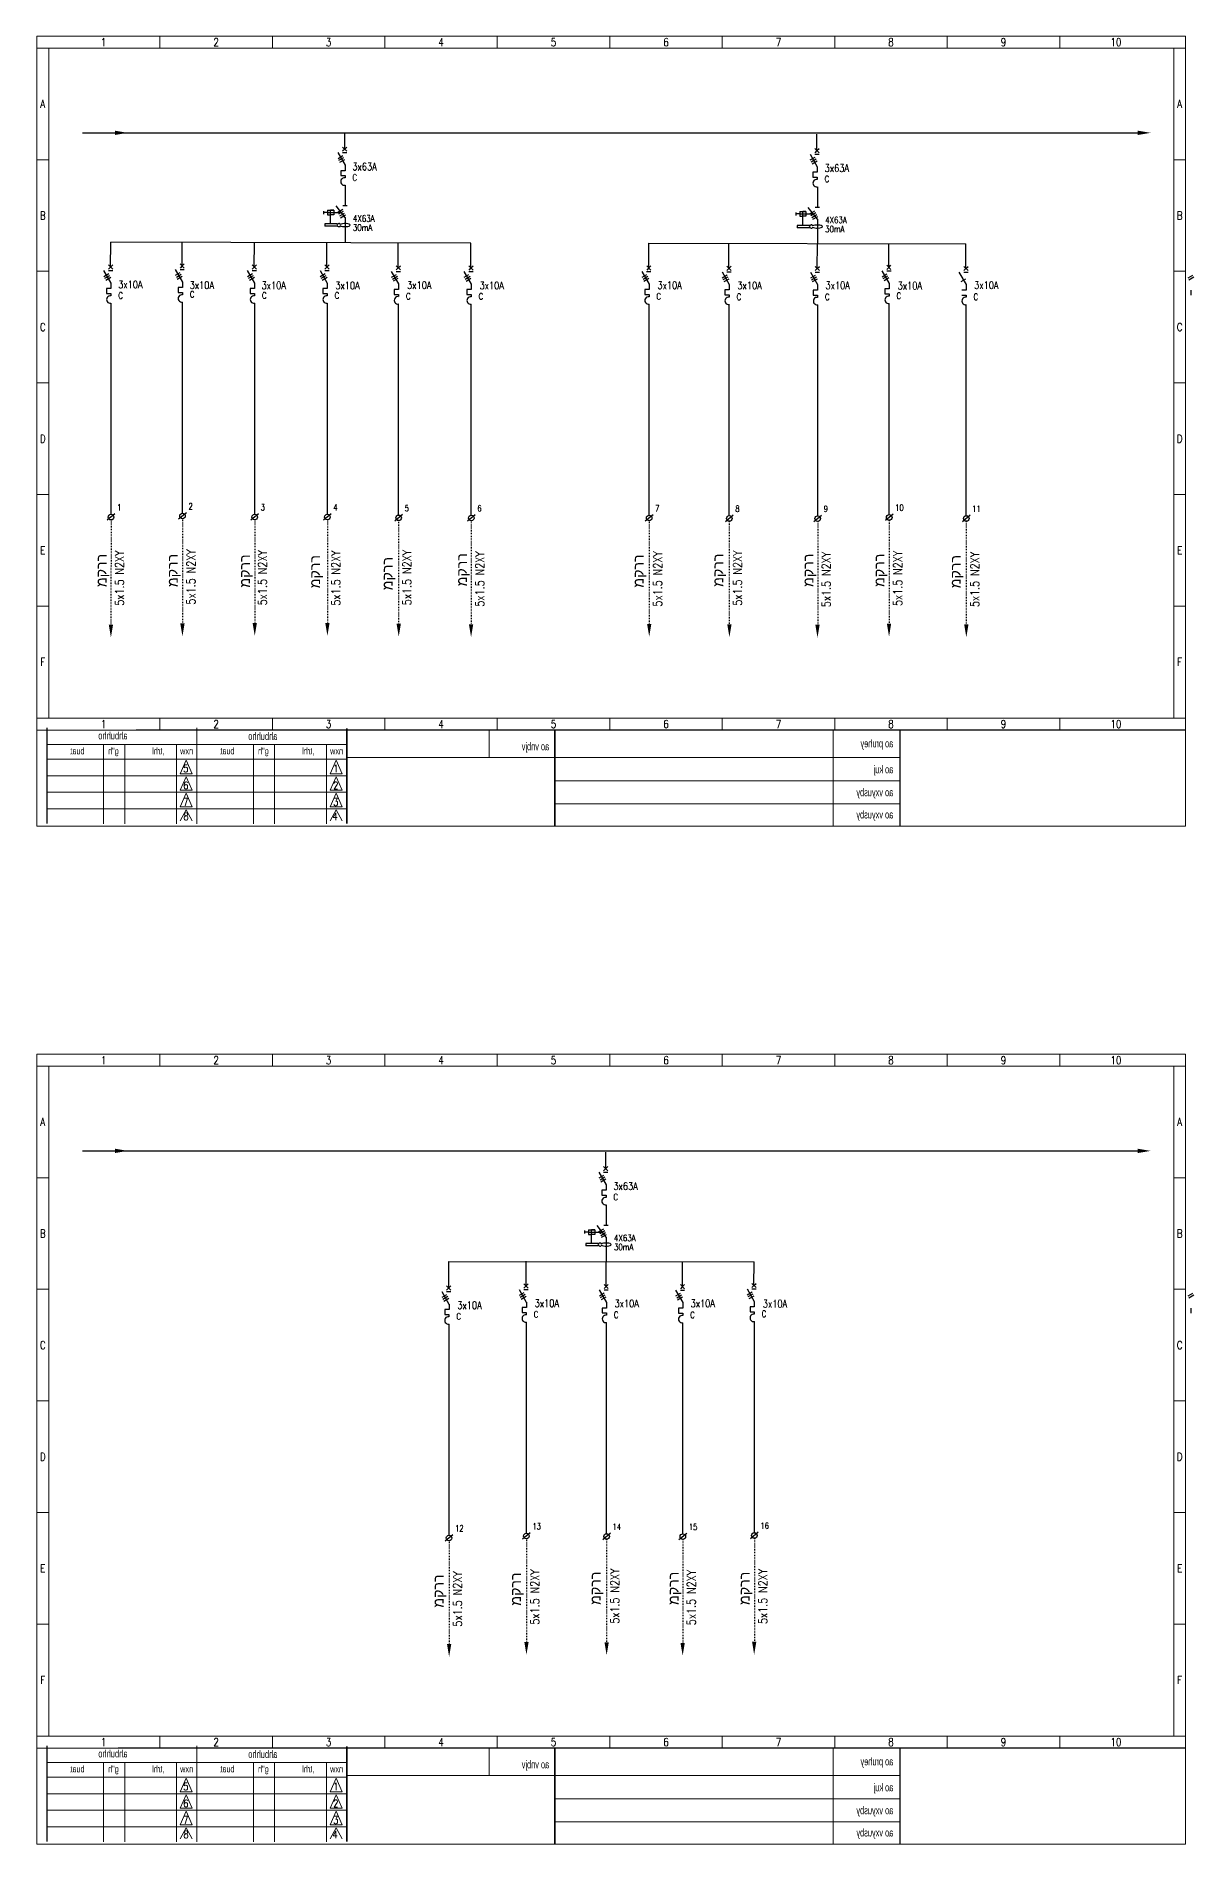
# Model space of a CAD drawing. Header units: millimetres. Extents: x 46170 to 87148, y 12751 to 40933.
# Drawn here: x 66607 to 71099, y 28489 to 35507 of the extents above; entities that cross this region are included whole.
import ezdxf
from ezdxf.enums import TextEntityAlignment as Align

# ---------------------------------------------------------------- set-up
doc = ezdxf.new("R2010")
doc.units = ezdxf.units.MM
doc.linetypes.add('ACAD_ISO03W100', pattern=[30, 12, -18])
doc.layers.add('A3', color=3, linetype='Continuous')
doc.styles.add('ROMANS', font='romans.shx')
doc.styles.get("Standard").update_dxf_attribs({"font": 'arial.ttf'})
doc.styles.add('TECHNO_M', font='techno_m.shx')

msp = doc.modelspace()

# ---------------------------------------------------------------- linework, layer by layer
at = {"color": 7, "linetype": 'ByBlock', "lineweight": 13, "ltscale": 2}
for p, q in [((66609.4, 32442.1), (66609.4, 35507.4)), ((66609.4, 35507.4), (71066.6, 35507.4)), ((66609.4, 32442.1), (66609.4, 35507.4)), ((66609.4, 35507.4), (71066.6, 35507.4)), ((71020.5, 35460.9), (71020.5, 32861.4)), ((66609.4, 32861.4), (71066.6, 32861.4)), ((67230.4, 32823.8), (67230.4, 32451.1)), ((68365.1, 32813.8), (68365.1, 32708.7)), ((69699.1, 32812.7), (69699.1, 32442.1)), ((66868.5, 32758.2), (66868.5, 32451.1)), ((66950.3, 32758.2), (66950.3, 32451.1)), ((67151.1, 32758.2), (67151.1, 32451.1)), ((67450.4, 32758.2), (67450.4, 32451.1)), ((67532.2, 32758.2), (67532.2, 32451.1)), ((67733, 32758.2), (67733, 32451.1)), ((66609.5, 28491.5), (66609.5, 31556.8)), ((66609.5, 31556.8), (71066.6, 31556.8)), ((66609.5, 28491.5), (66609.5, 31556.8)), ((66609.5, 31556.8), (71066.6, 31556.8)), ((71020.6, 31510.2), (71020.6, 28910.8)), ((66609.5, 28910.8), (71066.6, 28910.8)), ((67230.5, 28873.2), (67230.5, 28500.5)), ((68365.1, 28863.2), (68365.1, 28758.1)), ((69699.1, 28862.1), (69699.1, 28491.5)), ((66868.6, 28807.5), (66868.6, 28500.5)), ((66950.3, 28807.5), (66950.3, 28500.5)), ((67151.1, 28807.5), (67151.1, 28500.5)), ((67450.4, 28807.5), (67450.4, 28500.5)), ((67532.2, 28807.5), (67532.2, 28500.5)), ((67733, 28807.5), (67733, 28500.5))]:
    msp.add_line(p, q, dxfattribs=at)
at = {"color": 7, "linetype": 'ByBlock', "lineweight": 13}
for p, q in [((66609.4, 35460.9), (71066.6, 35460.9)), ((67087, 35507.4), (67087, 35460.9)), ((67087, 35507.4), (67087, 35460.9)), ((67087, 35507.4), (67087, 35460.9)), ((67087, 35507.4), (67087, 35460.9)), ((67523.4, 35507.4), (67523.4, 35460.9)), ((67523.4, 35507.4), (67523.4, 35460.9)), ((67523.4, 35507.4), (67523.4, 35460.9)), ((67523.4, 35507.4), (67523.4, 35460.9)), ((67959.8, 35507.4), (67959.8, 35460.9)), ((67959.8, 35507.4), (67959.8, 35460.9)), ((67959.8, 35507.4), (67959.8, 35460.9)), ((67959.8, 35507.4), (67959.8, 35460.9)), ((68396.2, 35507.4), (68396.2, 35460.9)), ((68396.2, 35507.4), (68396.2, 35460.9)), ((68396.2, 35507.4), (68396.2, 35460.9)), ((68396.2, 35507.4), (68396.2, 35460.9)), ((68832.6, 35507.4), (68832.6, 35460.9)), ((68832.6, 35507.4), (68832.6, 35460.9)), ((68832.6, 35507.4), (68832.6, 35460.9)), ((68832.6, 35507.4), (68832.6, 35460.9)), ((69269, 35507.4), (69269, 35460.9)), ((69269, 35507.4), (69269, 35460.9)), ((69705.4, 35507.4), (69705.4, 35460.9)), ((69705.4, 35507.4), (69705.4, 35460.9)), ((70141.8, 35507.4), (70141.8, 35460.9)), ((70141.8, 35507.4), (70141.8, 35460.9)), ((70578.2, 35507.4), (70578.2, 35460.9)), ((70578.2, 35507.4), (70578.2, 35460.9)), ((66609.4, 35028.2), (66655.5, 35028.2)), ((71020.5, 35028.2), (71066.6, 35028.2)), ((66609.4, 34595.1), (66655.5, 34595.1)), ((71020.5, 34595.1), (71066.6, 34595.1)), ((66609.4, 34161.9), (66655.5, 34161.9)), ((71020.5, 34161.9), (71066.6, 34161.9)), ((66609.4, 33728.7), (66655.5, 33728.7)), ((66609.4, 33728.7), (66655.5, 33728.7)), ((71020.5, 33728.7), (71066.6, 33728.7)), ((66609.4, 33295.6), (66655.5, 33295.6)), ((71020.5, 33295.6), (71066.6, 33295.6)), ((67087, 32861.4), (67087, 32814.8)), ((67087, 32861.4), (67087, 32814.8)), ((67087, 32861.4), (67087, 32814.8)), ((67087, 32861.4), (67087, 32814.8)), ((67523.4, 32861.4), (67523.4, 32814.8)), ((67523.4, 32861.4), (67523.4, 32814.8)), ((67523.4, 32861.4), (67523.4, 32814.8)), ((67523.4, 32861.4), (67523.4, 32814.8)), ((67959.8, 32861.4), (67959.8, 32814.8)), ((67959.8, 32861.4), (67959.8, 32814.8)), ((67959.8, 32861.4), (67959.8, 32814.8)), ((67959.8, 32861.4), (67959.8, 32814.8)), ((68396.2, 32861.4), (68396.2, 32814.8)), ((68396.2, 32861.4), (68396.2, 32814.8)), ((68396.2, 32861.4), (68396.2, 32814.8)), ((68396.2, 32861.4), (68396.2, 32814.8)), ((68832.6, 32861.4), (68832.6, 32814.8)), ((68832.6, 32861.4), (68832.6, 32814.8)), ((68832.6, 32861.4), (68832.6, 32814.8)), ((68832.6, 32861.4), (68832.6, 32814.8)), ((69269, 32861.4), (69269, 32814.8)), ((69269, 32861.4), (69269, 32814.8)), ((69705.4, 32861.4), (69705.4, 32814.8)), ((69705.4, 32861.4), (69705.4, 32814.8)), ((70141.8, 32861.4), (70141.8, 32814.8)), ((70141.8, 32861.4), (70141.8, 32814.8)), ((70578.2, 32861.4), (70578.2, 32814.8)), ((70578.2, 32861.4), (70578.2, 32814.8)), ((67087, 31556.8), (67087, 31510.2)), ((67087, 31556.8), (67087, 31510.2)), ((67087, 31556.8), (67087, 31510.2)), ((67087, 31556.8), (67087, 31510.2)), ((67523.4, 31556.8), (67523.4, 31510.2)), ((67523.4, 31556.8), (67523.4, 31510.2)), ((67523.4, 31556.8), (67523.4, 31510.2)), ((67523.4, 31556.8), (67523.4, 31510.2)), ((67959.8, 31556.8), (67959.8, 31510.2)), ((67959.8, 31556.8), (67959.8, 31510.2)), ((67959.8, 31556.8), (67959.8, 31510.2)), ((67959.8, 31556.8), (67959.8, 31510.2)), ((68396.2, 31556.8), (68396.2, 31510.2)), ((68396.2, 31556.8), (68396.2, 31510.2)), ((68396.2, 31556.8), (68396.2, 31510.2)), ((68396.2, 31556.8), (68396.2, 31510.2)), ((68832.6, 31556.8), (68832.6, 31510.2)), ((68832.6, 31556.8), (68832.6, 31510.2)), ((68832.6, 31556.8), (68832.6, 31510.2)), ((68832.6, 31556.8), (68832.6, 31510.2)), ((69269, 31556.8), (69269, 31510.2)), ((69269, 31556.8), (69269, 31510.2)), ((69705.4, 31556.8), (69705.4, 31510.2)), ((69705.4, 31556.8), (69705.4, 31510.2)), ((70141.8, 31556.8), (70141.8, 31510.2)), ((70141.8, 31556.8), (70141.8, 31510.2)), ((70578.2, 31556.8), (70578.2, 31510.2)), ((70578.2, 31556.8), (70578.2, 31510.2)), ((66609.5, 31510.2), (71066.6, 31510.2)), ((66609.5, 31077.6), (66655.6, 31077.6)), ((71020.6, 31077.6), (71066.6, 31077.6)), ((66609.5, 30644.4), (66655.6, 30644.4)), ((71020.6, 30644.4), (71066.6, 30644.4)), ((66609.5, 30211.3), (66655.6, 30211.3)), ((71020.6, 30211.3), (71066.6, 30211.3)), ((66609.5, 29778.1), (66655.6, 29778.1)), ((66609.5, 29778.1), (66655.6, 29778.1)), ((71020.6, 29778.1), (71066.6, 29778.1)), ((66609.5, 29345), (66655.6, 29345)), ((71020.6, 29345), (71066.6, 29345)), ((67087, 28910.8), (67087, 28864.2)), ((67087, 28910.8), (67087, 28864.2)), ((67087, 28910.8), (67087, 28864.2)), ((67087, 28910.8), (67087, 28864.2)), ((67523.4, 28910.8), (67523.4, 28864.2)), ((67523.4, 28910.8), (67523.4, 28864.2)), ((67523.4, 28910.8), (67523.4, 28864.2)), ((67523.4, 28910.8), (67523.4, 28864.2)), ((67959.8, 28910.8), (67959.8, 28864.2)), ((67959.8, 28910.8), (67959.8, 28864.2)), ((67959.8, 28910.8), (67959.8, 28864.2)), ((67959.8, 28910.8), (67959.8, 28864.2)), ((68396.2, 28910.8), (68396.2, 28864.2)), ((68396.2, 28910.8), (68396.2, 28864.2)), ((68396.2, 28910.8), (68396.2, 28864.2)), ((68396.2, 28910.8), (68396.2, 28864.2)), ((68832.6, 28910.8), (68832.6, 28864.2)), ((68832.6, 28910.8), (68832.6, 28864.2)), ((68832.6, 28910.8), (68832.6, 28864.2)), ((68832.6, 28910.8), (68832.6, 28864.2)), ((69269, 28910.8), (69269, 28864.2)), ((69269, 28910.8), (69269, 28864.2)), ((69705.4, 28910.8), (69705.4, 28864.2)), ((69705.4, 28910.8), (69705.4, 28864.2)), ((70141.8, 28910.8), (70141.8, 28864.2)), ((70141.8, 28910.8), (70141.8, 28864.2)), ((70578.2, 28910.8), (70578.2, 28864.2)), ((70578.2, 28910.8), (70578.2, 28864.2))]:
    msp.add_line(p, q, dxfattribs=at)
at = {"color": 7, "linetype": 'Continuous', "lineweight": 13}
for p, q in [((66655.5, 35460.9), (66655.5, 32861.4)), ((67812.3, 32758.2), (66648.6, 32758.2)), ((67230.4, 32758.2), (67230.4, 32758.2)), ((67812.3, 32758.2), (67812.3, 32758.2)), ((69958.5, 32708.7), (67812.3, 32708.7)), ((67812.3, 32701.7), (66648.6, 32701.7)), ((67812.3, 32637.7), (66648.6, 32637.7)), ((67812.3, 32573.6), (66648.6, 32573.6)), ((67812.3, 32509.6), (66648.6, 32509.6)), ((67230.4, 32509.6), (67230.4, 32509.6)), ((66655.6, 31510.2), (66655.6, 28910.8)), ((67812.3, 28807.5), (66648.6, 28807.5)), ((67230.5, 28807.5), (67230.5, 28807.5)), ((67812.3, 28807.5), (67812.3, 28807.5)), ((67812.3, 28751.1), (66648.6, 28751.1)), ((69958.6, 28758.1), (67812.3, 28758.1)), ((67812.3, 28687), (66648.6, 28687)), ((67812.3, 28623), (66648.6, 28623)), ((67812.3, 28558.9), (66648.6, 28558.9)), ((67230.5, 28558.9), (67230.5, 28558.9))]:
    msp.add_line(p, q, dxfattribs=at)
at = {"color": 0, "linetype": 'ByBlock', "ltscale": 2}
for p, q in [((66786.2, 35132.3), (70881.2, 35132.3)), ((67804.1, 35069), (67804.1, 35132.3)), ((69636.4, 35063.4), (69636.4, 35126.6)), ((66895.8, 34611.3), (66896, 34707.7)), ((68293.9, 34704.3), (66896, 34707.7)), ((67173.3, 34615.7), (67173.5, 34707.7)), ((67453.2, 34611.4), (67453.4, 34707.8)), ((67735.2, 34611.4), (67735.2, 34707.6)), ((68011.9, 34608.3), (68012, 34706.4)), ((68293.7, 34607.9), (68293.9, 34704.3)), ((68983.9, 34608), (68984, 34704.4)), ((69295, 34606.1), (69295.1, 34702.5)), ((69637.8, 34605.7), (69637.9, 34701.9)), ((69915.4, 34610.1), (69915.5, 34702)), ((70214.3, 34605.8), (70214.5, 34702.2)), ((66786.3, 31181.7), (70881.2, 31181.7)), ((68816.9, 31112.7), (68816.9, 31176)), ((68207.5, 30649.7), (68207.7, 30752.7)), ((68507.5, 30657.4), (68507.7, 30753.8)), ((68818.6, 30655.5), (68818.4, 30751.3)), ((69114.6, 30655), (69114.6, 30751.3)), ((69392.1, 30659.4), (69392.3, 30751.4))]:
    msp.add_line(p, q, dxfattribs=at)
at = {"color": 7, "linetype": 'ByBlock', "lineweight": -2}
for p, q in [((67777.1, 35055.4), (67805.2, 35006.7)), ((69609.4, 35049.7), (69637.5, 35001)), ((67805.4, 34985.4), (67788.6, 34985.4)), ((67788.6, 34985.4), (67788.6, 34966.2)), ((67788.6, 34966.2), (67805.3, 34966.2)), ((67805.4, 35006.6), (67805.4, 34985.4)), ((69637.7, 34979.7), (69620.9, 34979.7)), ((69620.9, 34979.7), (69620.9, 34960.5)), ((69620.9, 34960.5), (69637.6, 34960.5)), ((69637.7, 35000.9), (69637.7, 34979.7)), ((67721.4, 34828.8), (67721.4, 34817.3)), ((67739.7, 34823.1), (67721.4, 34823.1)), ((67737.2, 34832.1), (67761.3, 34832.1)), ((67737.2, 34832.1), (67737.2, 34814)), ((67737.2, 34814), (67749.2, 34814)), ((67739.7, 34823.1), (67758.8, 34823.1)), ((67749.2, 34778.7), (67749.2, 34832.1)), ((67761.3, 34832.1), (67749.2, 34832.1)), ((67749.2, 34829.4), (67749.2, 34830.6)), ((67749.2, 34816.8), (67749.2, 34815.5)), ((67761.3, 34814), (67749.2, 34814)), ((67758.8, 34823.1), (67790.4, 34823.1)), ((67761.3, 34832.1), (67761.3, 34814)), ((67805.6, 34803.2), (67770.6, 34848.9)), ((69553.8, 34823.1), (69553.8, 34811.7)), ((69572, 34817.4), (69553.8, 34817.4)), ((69569.5, 34826.5), (69593.6, 34826.5)), ((69569.5, 34826.5), (69569.5, 34808.3)), ((69572, 34817.4), (69591.1, 34817.4)), ((69581.5, 34773.1), (69581.5, 34826.5)), ((69593.6, 34826.5), (69581.5, 34826.5)), ((69581.5, 34823.7), (69581.5, 34825)), ((69591.1, 34817.4), (69622.7, 34817.4)), ((69593.6, 34826.5), (69593.6, 34808.3)), ((69637.9, 34797.5), (69602.9, 34843.2)), ((67774.9, 34778.7), (67727.3, 34778.7)), ((67727.3, 34778.7), (67727.3, 34770)), ((67774.9, 34770), (67727.3, 34770)), ((67774.9, 34776), (67774.9, 34778.7)), ((67776.6, 34776), (67774.9, 34776)), ((67776.6, 34772.7), (67774.9, 34772.7)), ((67774.9, 34772.7), (67774.9, 34770)), ((67776.6, 34778.5), (67776.6, 34776)), ((67776.6, 34770.3), (67776.6, 34772.7)), ((67786.9, 34776.5), (67786.9, 34779.6)), ((67786.9, 34772.2), (67786.9, 34769.2)), ((67786.9, 34772.2), (67786.9, 34769.2)), ((69607.2, 34773.1), (69559.6, 34773.1)), ((69559.6, 34773.1), (69559.6, 34764.3)), ((69607.2, 34764.3), (69559.6, 34764.3)), ((69569.5, 34808.3), (69581.5, 34808.3)), ((69581.5, 34811.1), (69581.5, 34809.8)), ((69593.6, 34808.3), (69581.5, 34808.3)), ((69607.2, 34770.3), (69607.2, 34773.1)), ((69608.9, 34770.3), (69607.2, 34770.3)), ((69608.9, 34767.1), (69607.2, 34767.1)), ((69607.2, 34767.1), (69607.2, 34764.3)), ((69608.9, 34772.8), (69608.9, 34770.3)), ((69608.9, 34764.6), (69608.9, 34767.1)), ((69619.3, 34770.8), (69619.3, 34773.9)), ((69619.3, 34766.6), (69619.3, 34763.5)), ((69619.3, 34766.6), (69619.3, 34763.5)), ((66868.8, 34597.7), (66896.9, 34549)), ((66897, 34548.8), (66897, 34527.7)), ((67146.3, 34602.1), (67174.4, 34553.4)), ((67174.6, 34553.3), (67174.6, 34532.1)), ((67426.2, 34597.8), (67454.4, 34549.1)), ((67454.5, 34549), (67454.5, 34527.8)), ((67708.2, 34597.8), (67736.3, 34549.1)), ((67736.4, 34549), (67736.4, 34527.8)), ((67984.9, 34594.7), (68013, 34546)), ((68013.2, 34545.9), (68013.2, 34524.7)), ((68266.7, 34594.2), (68294.8, 34545.5)), ((68294.9, 34545.4), (68294.9, 34524.2)), ((68956.9, 34594.3), (68985, 34545.6)), ((68985.1, 34545.5), (68985.1, 34524.4)), ((69268, 34592.5), (69296.1, 34543.8)), ((69296.2, 34543.7), (69296.2, 34522.5)), ((69610.8, 34592), (69638.9, 34543.3)), ((69639.1, 34543.2), (69639.1, 34522)), ((69888.4, 34596.4), (69916.5, 34547.7)), ((69916.6, 34547.6), (69916.6, 34526.4)), ((70187.3, 34592.1), (70215.4, 34543.4)), ((70215.5, 34543.3), (70215.5, 34522.1)), ((66897, 34527.7), (66880.3, 34527.7)), ((66880.3, 34527.7), (66880.3, 34508.5)), ((66880.3, 34508.5), (66897, 34508.5)), ((67174.6, 34532.1), (67157.8, 34532.1)), ((67157.8, 34532.1), (67157.8, 34512.9)), ((67157.8, 34512.9), (67174.5, 34512.9)), ((67454.5, 34527.8), (67437.7, 34527.8)), ((67437.7, 34527.8), (67437.7, 34508.6)), ((67437.7, 34508.6), (67454.5, 34508.6)), ((67736.4, 34527.8), (67719.7, 34527.8)), ((67719.7, 34527.8), (67719.7, 34508.6)), ((67719.7, 34508.6), (67736.4, 34508.6)), ((68013.2, 34524.7), (67996.4, 34524.7)), ((67996.4, 34524.7), (67996.4, 34505.5)), ((67996.4, 34505.5), (68013.1, 34505.5)), ((68294.9, 34524.2), (68278.2, 34524.2)), ((68278.2, 34524.2), (68278.2, 34505)), ((68278.2, 34505), (68294.9, 34505)), ((68985.1, 34524.4), (68968.4, 34524.4)), ((68968.4, 34524.4), (68968.4, 34505.1)), ((68968.4, 34505.1), (68985.1, 34505.1)), ((69296.2, 34522.5), (69279.5, 34522.5)), ((69279.5, 34522.5), (69279.5, 34503.3)), ((69279.5, 34503.3), (69296.2, 34503.3)), ((69639.1, 34522), (69622.3, 34522)), ((69622.3, 34522), (69622.3, 34502.8)), ((69622.3, 34502.8), (69639.1, 34502.8)), ((69916.6, 34526.4), (69899.9, 34526.4)), ((69899.9, 34526.4), (69899.9, 34507.2)), ((69899.9, 34507.2), (69916.6, 34507.2)), ((70215.5, 34522.1), (70198.8, 34522.1)), ((70198.8, 34502.9), (70215.5, 34502.9)), ((71086.5, 34522.1), (71086.5, 34502.9)), ((68789.9, 31099.1), (68818.1, 31050.4)), ((68818.2, 31029.1), (68801.4, 31029.1)), ((68801.4, 31029.1), (68801.4, 31009.9)), ((68818.2, 31050.3), (68818.2, 31029.1)), ((68801.4, 31009.9), (68818.2, 31009.9)), ((68818.4, 30846.9), (68783.5, 30892.6)), ((68734.3, 30872.5), (68734.3, 30861)), ((68752.5, 30866.8), (68734.3, 30866.8)), ((68787.8, 30822.4), (68740.1, 30822.4)), ((68740.1, 30822.4), (68740.1, 30813.7)), ((68787.8, 30813.7), (68740.1, 30813.7)), ((68750, 30875.8), (68774.1, 30875.8)), ((68750, 30875.8), (68750, 30857.7)), ((68750, 30857.7), (68762.1, 30857.7)), ((68752.5, 30866.8), (68771.6, 30866.8)), ((68762.1, 30822.4), (68762.1, 30875.8)), ((68774.1, 30875.8), (68762.1, 30875.8)), ((68762.1, 30873), (68762.1, 30874.3)), ((68762.1, 30860.5), (68762.1, 30859.2)), ((68774.1, 30857.7), (68762.1, 30857.7)), ((68771.6, 30866.8), (68803.2, 30866.8)), ((68774.1, 30875.8), (68774.1, 30857.7)), ((68787.8, 30819.7), (68787.8, 30822.4)), ((68789.4, 30819.7), (68787.8, 30819.7)), ((68789.4, 30816.4), (68787.8, 30816.4)), ((68787.8, 30816.4), (68787.8, 30813.7)), ((68789.4, 30822.1), (68789.4, 30819.7)), ((68789.4, 30814), (68789.4, 30816.4)), ((68799.8, 30820.2), (68799.8, 30823.3)), ((68799.8, 30815.9), (68799.8, 30812.8)), ((68799.8, 30815.9), (68799.8, 30812.8)), ((68180.5, 30636), (68208.6, 30587.3)), ((68480.5, 30643.7), (68508.6, 30595)), ((68791.6, 30641.8), (68819.7, 30593.2)), ((69087.6, 30641.4), (69115.7, 30592.7)), ((69365.1, 30645.8), (69393.2, 30597.1)), ((68208.8, 30566.1), (68192, 30566.1)), ((68192, 30566.1), (68192, 30546.8)), ((68192, 30546.8), (68208.7, 30546.8)), ((68208.8, 30587.2), (68208.8, 30566.1)), ((68508.8, 30573.7), (68492, 30573.7)), ((68492, 30573.7), (68492, 30554.5)), ((68492, 30554.5), (68508.7, 30554.5)), ((68508.8, 30594.9), (68508.8, 30573.7)), ((68819.9, 30571.9), (68803.1, 30571.9)), ((68803.1, 30571.9), (68803.1, 30552.6)), ((68803.1, 30552.6), (68819.8, 30552.6)), ((68819.9, 30593), (68819.9, 30571.9)), ((69115.8, 30571.4), (69099.1, 30571.4)), ((69099.1, 30571.4), (69099.1, 30552.2)), ((69099.1, 30552.2), (69115.8, 30552.2)), ((69115.8, 30592.6), (69115.8, 30571.4)), ((69393.3, 30575.8), (69376.6, 30575.8)), ((69376.6, 30575.8), (69376.6, 30556.6)), ((69376.6, 30556.6), (69393.3, 30556.6)), ((69393.3, 30597), (69393.3, 30575.8)), ((71086.5, 30571.5), (71086.5, 30552.3))]:
    msp.add_line(p, q, dxfattribs=at)
at = {"lineweight": -2}
for p, q in [((67778.2, 35033), (67796.7, 35043.8)), ((67781.7, 35025.7), (67800.7, 35036.8)), ((67785.3, 35018.3), (67804.3, 35029.4)), ((69610.5, 35027.3), (69629, 35038.1)), ((69614.1, 35020), (69633, 35031.1)), ((69617.7, 35012.6), (69636.6, 35023.7)), ((67777.4, 34824.8), (67796.3, 34835.9)), ((67780.9, 34817.5), (67799.9, 34828.6)), ((67784.5, 34810.1), (67803.5, 34821.2)), ((67788.1, 34802.6), (67807.1, 34813.7)), ((69609.7, 34819.1), (69628.6, 34830.2)), ((69613.2, 34811.8), (69632.2, 34822.9)), ((69616.8, 34804.4), (69635.8, 34815.5)), ((69620.4, 34796.9), (69639.4, 34808)), ((66869.9, 34575.3), (66888.4, 34586.1)), ((66873.4, 34568), (66892.4, 34579.1)), ((66877, 34560.5), (66896, 34571.6)), ((67147.4, 34579.7), (67165.9, 34590.5)), ((67150.9, 34572.4), (67169.9, 34583.5)), ((67154.6, 34564.9), (67173.5, 34576)), ((67427.4, 34575.4), (67445.8, 34586.2)), ((67430.9, 34568.1), (67449.8, 34579.2)), ((67434.5, 34560.7), (67453.5, 34571.8)), ((67709.3, 34575.4), (67727.8, 34586.2)), ((67712.8, 34568.1), (67731.8, 34579.2)), ((67716.4, 34560.7), (67735.4, 34571.8)), ((67986, 34572.3), (68004.5, 34583.1)), ((67989.6, 34565), (68008.5, 34576.1)), ((67993.2, 34557.6), (68012.1, 34568.7)), ((68267.8, 34571.8), (68286.3, 34582.6)), ((68271.3, 34564.5), (68290.3, 34575.6)), ((68274.9, 34557.1), (68293.9, 34568.2)), ((68958, 34571.9), (68976.4, 34582.7)), ((68961.5, 34564.7), (68980.5, 34575.8)), ((68965.1, 34557.2), (68984.1, 34568.3)), ((69269.1, 34570.1), (69287.5, 34580.9)), ((69272.6, 34562.8), (69291.6, 34573.9)), ((69276.2, 34555.3), (69295.2, 34566.4)), ((69612, 34569.6), (69630.4, 34580.4)), ((69615.5, 34562.3), (69634.4, 34573.4)), ((69619.1, 34554.9), (69638, 34566)), ((69889.5, 34574), (69907.9, 34584.8)), ((69893, 34566.7), (69912, 34577.8)), ((69896.6, 34559.3), (69915.6, 34570.4)), ((70195.5, 34555), (70214.5, 34566.1)), ((71076.1, 34569.7), (71094.6, 34580.5)), ((71079.6, 34562.4), (71098.6, 34573.5)), ((68791.1, 31076.7), (68809.5, 31087.5)), ((68794.6, 31069.4), (68813.5, 31080.5)), ((68798.2, 31061.9), (68817.2, 31073)), ((68790.2, 30868.5), (68809.2, 30879.6)), ((68793.7, 30861.2), (68812.7, 30872.3)), ((68797.3, 30853.8), (68816.3, 30864.9)), ((68800.9, 30846.3), (68819.9, 30857.4)), ((68181.6, 30613.6), (68200.1, 30624.4)), ((68185.2, 30606.4), (68204.1, 30617.4)), ((68188.8, 30598.9), (68207.7, 30610)), ((68481.6, 30621.3), (68500.1, 30632.1)), ((68485.2, 30614), (68504.1, 30625.1)), ((68488.8, 30606.6), (68507.7, 30617.7)), ((68792.7, 30619.4), (68811.2, 30630.2)), ((68796.2, 30612.2), (68815.2, 30623.3)), ((68799.9, 30604.7), (68818.8, 30615.8)), ((69088.7, 30619), (69107.1, 30629.8)), ((69092.2, 30611.7), (69111.2, 30622.8)), ((69095.8, 30604.2), (69114.8, 30615.3)), ((69366.2, 30623.4), (69384.7, 30634.2)), ((69369.7, 30616.1), (69388.7, 30627.2)), ((69373.3, 30608.6), (69392.3, 30619.7)), ((71076.1, 30619.1), (71094.6, 30629.9)), ((71079.7, 30611.8), (71098.6, 30622.9))]:
    msp.add_line(p, q, dxfattribs=at)
at = {"color": 7, "linetype": 'Continuous', "lineweight": -2}
for p, q in [((67795.9, 35077.2), (67812.3, 35060.8)), ((67804.1, 35069), (67795.9, 35060.8)), ((67795.9, 35055.4), (67812.4, 35055.4)), ((67804.1, 35069), (67812.3, 35077.2)), ((69628.2, 35071.6), (69644.6, 35055.2)), ((69636.4, 35063.4), (69628.2, 35055.2)), ((69628.2, 35049.7), (69644.7, 35049.7)), ((69636.4, 35063.4), (69644.6, 35071.6)), ((67805.3, 34966.2), (67805.3, 34957.3)), ((69637.6, 34960.5), (69637.6, 34951.6)), ((67814, 34848.9), (67797.2, 34848.9)), ((69646.3, 34843.2), (69629.5, 34843.2)), ((66887.6, 34619.5), (66904, 34603.1)), ((66895.8, 34611.3), (66887.6, 34603.1)), ((66895.8, 34611.3), (66904, 34619.5)), ((67165.1, 34623.9), (67181.5, 34607.5)), ((67173.3, 34615.7), (67165.1, 34607.5)), ((67173.3, 34615.7), (67181.5, 34623.9)), ((67445, 34619.6), (67461.4, 34603.2)), ((67453.2, 34611.4), (67445, 34603.2)), ((67453.2, 34611.4), (67461.4, 34619.6)), ((67727, 34619.6), (67743.4, 34603.2)), ((67735.2, 34611.4), (67727, 34603.2)), ((67735.2, 34611.4), (67743.4, 34619.6)), ((68003.7, 34616.5), (68020.1, 34600.1)), ((68011.9, 34608.3), (68003.7, 34600.1)), ((68011.9, 34608.3), (68020.1, 34616.5)), ((68285.5, 34616.1), (68301.9, 34599.7)), ((68293.7, 34607.9), (68285.5, 34599.7)), ((68293.7, 34607.9), (68301.9, 34616.1)), ((68975.7, 34616.2), (68992.1, 34599.8)), ((68983.9, 34608), (68975.7, 34599.8)), ((68983.9, 34608), (68992.1, 34616.2)), ((69286.8, 34614.3), (69303.2, 34597.9)), ((69295, 34606.1), (69286.8, 34597.9)), ((69295, 34606.1), (69303.2, 34614.3)), ((69629.6, 34613.9), (69646, 34597.5)), ((69637.8, 34605.7), (69629.6, 34597.5)), ((69637.8, 34605.7), (69646, 34613.9)), ((69907.2, 34618.3), (69923.6, 34601.9)), ((69915.4, 34610.1), (69907.2, 34601.9)), ((69915.4, 34610.1), (69923.6, 34618.3)), ((70206.1, 34614), (70222.5, 34597.6)), ((70214.3, 34605.8), (70206.1, 34597.6)), ((70214.3, 34605.8), (70222.5, 34614)), ((66887.5, 34597.7), (66904.1, 34597.7)), ((67165.1, 34602.1), (67181.6, 34602.1)), ((67445, 34597.8), (67461.5, 34597.8)), ((67727, 34597.8), (67743.5, 34597.8)), ((68003.7, 34594.7), (68020.2, 34594.7)), ((68285.5, 34594.2), (68302, 34594.2)), ((68975.6, 34594.3), (68992.2, 34594.3)), ((69286.7, 34592.5), (69303.3, 34592.5)), ((69629.6, 34592), (69646.1, 34592)), ((69907.1, 34596.4), (69923.7, 34596.4)), ((70206, 34592.1), (70222.6, 34592.1)), ((66897, 34508.5), (66897, 34499.6)), ((67174.5, 34512.9), (67174.5, 34504)), ((67454.5, 34508.6), (67454.5, 34499.7)), ((67736.4, 34508.6), (67736.4, 34499.7)), ((68013.1, 34505.5), (68013.1, 34496.6)), ((68294.9, 34505), (68294.9, 34496.1)), ((68985.1, 34505.1), (68985.1, 34496.2)), ((69296.2, 34503.3), (69296.2, 34494.4)), ((69639.1, 34502.8), (69639.1, 34493.9)), ((69916.6, 34507.2), (69916.6, 34498.3)), ((70215.5, 34502.9), (70215.5, 34494)), ((68808.7, 31120.9), (68825.1, 31104.5)), ((68816.9, 31112.7), (68808.7, 31104.5)), ((68808.7, 31099.1), (68825.2, 31099.1)), ((68816.9, 31112.7), (68825.1, 31120.9)), ((68818.2, 31009.9), (68818.2, 31001)), ((68826.8, 30892.6), (68810, 30892.6)), ((68199.3, 30657.9), (68215.7, 30641.5)), ((68207.5, 30649.7), (68199.3, 30641.5)), ((68199.3, 30636), (68215.8, 30636)), ((68207.5, 30649.7), (68215.7, 30657.9)), ((68499.3, 30665.6), (68515.7, 30649.2)), ((68507.5, 30657.4), (68499.3, 30649.2)), ((68499.3, 30643.7), (68515.8, 30643.7)), ((68507.5, 30657.4), (68515.7, 30665.6)), ((68810.4, 30663.7), (68826.8, 30647.3)), ((68818.6, 30655.5), (68810.4, 30647.3)), ((68810.4, 30641.8), (68826.9, 30641.8)), ((68818.6, 30655.5), (68826.8, 30663.7)), ((69106.3, 30641.4), (69122.9, 30641.4)), ((69106.4, 30663.2), (69122.8, 30646.8)), ((69114.6, 30655), (69106.4, 30646.8)), ((69114.6, 30655), (69122.8, 30663.2)), ((69383.9, 30667.6), (69400.3, 30651.2)), ((69392.1, 30659.4), (69383.9, 30651.2)), ((69383.9, 30645.8), (69400.4, 30645.8)), ((69392.1, 30659.4), (69400.3, 30667.6)), ((68208.7, 30546.8), (68208.7, 30537.9)), ((68508.7, 30554.5), (68508.7, 30545.6)), ((68819.8, 30552.6), (68819.8, 30543.7)), ((69115.8, 30552.2), (69115.8, 30543.3)), ((69393.3, 30556.6), (69393.3, 30547.7))]:
    msp.add_line(p, q, dxfattribs=at)
at = {"linetype": 'ByBlock', "ltscale": 2}
for p, q in [((67805.6, 34928.8), (67805.6, 34848.9)), ((69637.9, 34923.1), (69637.9, 34843.2)), ((67805.6, 34803.2), (67805.6, 34707.6)), ((69637.9, 34797.5), (69637.9, 34701.9)), ((66897.3, 33651.9), (66897.3, 34471.1)), ((67174.8, 33656.3), (67174.8, 34475.5)), ((67454.7, 33652), (67454.7, 34471.2)), ((67736.7, 33652), (67736.7, 34471.2)), ((68013.4, 33648.9), (68013.4, 34468.1)), ((68295.2, 33648.4), (68295.2, 34467.6)), ((68985.3, 33648.6), (68985.3, 34467.8)), ((69296.4, 33646.7), (69296.4, 34465.9)), ((69639.3, 33646.2), (69639.3, 34465.4)), ((69916.8, 33650.6), (69916.8, 34469.8)), ((70215.7, 33646.3), (70215.7, 34465.6)), ((68818.4, 30972.5), (68818.4, 30892.6)), ((68818.4, 30846.9), (68818.4, 30751.3)), ((68209, 29690.3), (68209, 30509.5)), ((68509, 29697.9), (68509, 30517.1)), ((68820.1, 29696.1), (68820.1, 30515.3)), ((69116, 29695.6), (69116, 30514.8)), ((69393.6, 29700), (69393.6, 30519.2))]:
    msp.add_line(p, q, dxfattribs=at)
for p, q in [((68984, 34704.4), (70214.5, 34702.2)), ((68207.7, 30752.7), (69392.3, 30751.4))]:
    msp.add_line(p, q)
at = {"color": 7, "ltscale": 2}
for p, q in [((66912.2, 33653.5), (66882.3, 33628.6)), ((67189.7, 33658), (67159.8, 33633)), ((67469.7, 33653.7), (67439.8, 33628.7)), ((67751.6, 33653.7), (67721.7, 33628.7)), ((68028.3, 33650.6), (67998.4, 33625.6)), ((68310.1, 33650.1), (68280.2, 33625.1)), ((69000.3, 33650.2), (68970.4, 33625.3)), ((69311.4, 33648.4), (69281.5, 33623.4)), ((69654.3, 33647.9), (69624.4, 33622.9)), ((69931.8, 33652.3), (69901.9, 33627.3)), ((70230.7, 33648), (70200.8, 33623.1)), ((68223.9, 29691.9), (68194, 29667)), ((68523.9, 29699.6), (68494, 29674.6)), ((68835, 29697.7), (68805.1, 29672.8)), ((69131, 29697.3), (69101.1, 29672.3)), ((69408.5, 29701.7), (69378.6, 29676.7))]:
    msp.add_line(p, q, dxfattribs=at)
at = {"linetype": 'ACAD_ISO03W100', "ltscale": 0.2}
for p, q in [((66897.3, 33630.3), (66897.2, 33224.6)), ((67174.8, 33634.7), (67174.8, 33229)), ((67454.7, 33630.4), (67454.7, 33224.7)), ((67736.7, 33630.4), (67736.7, 33224.7)), ((68013.4, 33627.3), (68013.4, 33221.6)), ((68295.2, 33626.8), (68295.2, 33221.1)), ((68985.3, 33626.9), (68985.3, 33221.3)), ((69296.4, 33625.1), (69296.4, 33219.4)), ((69639.3, 33624.6), (69639.3, 33218.9)), ((69916.8, 33629), (69916.8, 33223.3)), ((70215.7, 33624.7), (70215.7, 33219.1)), ((68209, 29668.6), (68209, 29263)), ((68509, 29676.3), (68509, 29270.6)), ((68820.1, 29674.4), (68820.1, 29268.8)), ((69116, 29674), (69116, 29268.3)), ((69393.6, 29678.4), (69393.6, 29272.7))]:
    msp.add_line(p, q, dxfattribs=at)
at = {"color": 7, "lineweight": 13}
for p, q in [((67188.9, 32697.8), (67165.4, 32645.1)), ((67165.4, 32645.1), (67212.5, 32645.1)), ((67188.9, 32697.8), (67212.5, 32645.1)), ((67770.8, 32697.8), (67747.2, 32645.1)), ((67747.2, 32645.1), (67794.3, 32645.1)), ((67770.8, 32697.8), (67794.3, 32645.1)), ((67188.9, 32633.7), (67165.4, 32581.1)), ((67165.4, 32581.1), (67212.5, 32581.1)), ((67188.9, 32569.7), (67165.4, 32517)), ((67188.9, 32633.7), (67212.5, 32581.1)), ((67188.9, 32569.7), (67212.5, 32517)), ((67770.8, 32633.7), (67747.2, 32581.1)), ((67747.2, 32581.1), (67794.3, 32581.1)), ((67770.8, 32569.7), (67747.2, 32517)), ((67770.8, 32633.7), (67794.3, 32581.1)), ((67770.8, 32569.7), (67794.3, 32517)), ((67165.4, 32517), (67212.5, 32517)), ((67188.9, 32505.6), (67165.4, 32461.9)), ((67188.9, 32505.6), (67212.5, 32461.9)), ((67747.2, 32517), (67794.3, 32517)), ((67770.8, 32505.6), (67747.2, 32461.9)), ((67770.8, 32505.6), (67794.3, 32461.9)), ((67189, 28747.1), (67165.4, 28694.5)), ((67189, 28747.1), (67212.5, 28694.5)), ((67770.8, 28747.1), (67747.3, 28694.5)), ((67770.8, 28747.1), (67794.4, 28694.5)), ((67165.4, 28694.5), (67212.5, 28694.5)), ((67189, 28683.1), (67165.4, 28630.4)), ((67189, 28683.1), (67212.5, 28630.4)), ((67747.3, 28694.5), (67794.4, 28694.5)), ((67770.8, 28683.1), (67747.3, 28630.4)), ((67770.8, 28683.1), (67794.4, 28630.4)), ((67165.4, 28630.4), (67212.5, 28630.4)), ((67189, 28619), (67165.4, 28566.4)), ((67189, 28619), (67212.5, 28566.4)), ((67747.3, 28630.4), (67794.4, 28630.4)), ((67770.8, 28619), (67747.3, 28566.4)), ((67770.8, 28619), (67794.4, 28566.4)), ((67165.4, 28566.4), (67212.5, 28566.4)), ((67189, 28555), (67165.4, 28511.3)), ((67189, 28555), (67212.5, 28511.3)), ((67747.3, 28566.4), (67794.4, 28566.4)), ((67770.8, 28555), (67747.3, 28511.3)), ((67770.8, 28555), (67794.4, 28511.3))]:
    msp.add_line(p, q, dxfattribs=at)
at = {"color": 7, "lineweight": 13, "ltscale": 2}
for p, q in [((68619.5, 32617.5), (69958.5, 32617.5)), ((68619.5, 32528.5), (69958.5, 32528.5)), ((68619.5, 28666.9), (69958.6, 28666.9)), ((68619.5, 28577.9), (69958.6, 28577.9))]:
    msp.add_line(p, q, dxfattribs=at)
at = {"color": 7, "linetype": 'ByBlock', "lineweight": 13, "ltscale": 2}
for points in [[(66609.4, 32442.1), (71066.6, 32442.1), (71066.6, 35507.4), (66609.4, 35507.4)], [(66609.4, 35507.4), (71066.6, 35507.4), (71066.6, 32442.1), (66609.4, 32442.1)], [(66609.4, 32442.1), (71066.6, 32442.1), (71066.6, 35507.4), (66609.4, 35507.4)], [(66609.4, 35507.4), (71066.6, 35507.4), (71066.6, 32442.1), (66609.4, 32442.1)], [(66609.4, 32861.4), (71066.6, 32861.4), (71066.6, 32814.8), (66609.4, 32814.8)], [(66609.5, 28491.5), (71066.6, 28491.5), (71066.6, 31556.8), (66609.5, 31556.8)], [(66609.5, 31556.8), (71066.6, 31556.8), (71066.6, 28491.5), (66609.5, 28491.5)], [(66609.5, 28491.5), (71066.6, 28491.5), (71066.6, 31556.8), (66609.5, 31556.8)], [(66609.5, 31556.8), (71066.6, 31556.8), (71066.6, 28491.5), (66609.5, 28491.5)], [(66609.5, 28910.8), (71066.6, 28910.8), (71066.6, 28864.2), (66609.5, 28864.2)]]:
    msp.add_lwpolyline(points, close=True, dxfattribs=at)
at = {"color": 7, "linetype": 'ByBlock', "lineweight": 13, "ltscale": 2, "const_width": 5}
for points in [[(66609.4, 32814.8), (71066.6, 32814.8), (71066.6, 32814.8), (66609.4, 32814.8)], [(66609.5, 28864.2), (71066.6, 28864.2), (71066.6, 28864.2), (66609.5, 28864.2)]]:
    msp.add_lwpolyline(points, close=True, dxfattribs=at)
at = {"color": 7, "ltscale": 2}
for centre in [(66897.3, 33641.1), (67174.8, 33645.5), (67454.7, 33641.2), (67736.7, 33641.2), (68013.4, 33638.1), (68295.2, 33637.6), (68985.3, 33637.7), (69296.4, 33635.9), (69639.3, 33635.4), (69916.8, 33639.8), (70215.7, 33635.5), (68209, 29679.4), (68509, 29687.1), (68820.1, 29685.3), (69116, 29684.8), (69393.6, 29689.2)]:
    msp.add_circle(centre, 10.8, dxfattribs=at)
at = {"color": 7, "linetype": 'ByBlock', "lineweight": -2}
for centre, radius, start, end in [((67803, 34943), 14.4, 80.88494, 280.11819), ((69635.3, 34937.3), 14.4, 80.88494, 280.11819), ((67782.8, 34769.9), 10.6, 66.89732, 125.69815), ((67782.8, 34778.9), 10.6, 234.30185, 293.10268), ((69615.1, 34764.2), 10.6, 66.89732, 125.69815), ((69615.1, 34773.2), 10.6, 234.30185, 293.10268), ((66894.7, 34485.3), 14.4, 80.88494, 280.11819), ((67172.2, 34489.7), 14.4, 80.88494, 280.11819), ((67452.2, 34485.4), 14.4, 80.88494, 280.11819), ((67734.1, 34485.4), 14.4, 80.88494, 280.11819), ((68010.8, 34482.3), 14.4, 80.88494, 280.11819), ((68292.6, 34481.9), 14.4, 80.88494, 280.11819), ((68982.8, 34482), 14.4, 80.88494, 280.11819), ((69293.9, 34480.1), 14.4, 80.88494, 280.11819), ((69636.8, 34479.6), 14.4, 80.88494, 280.11819), ((69914.3, 34484), 14.4, 80.88494, 280.11819), ((70213.2, 34479.8), 14.4, 80.88494, 280.11819), ((68815.9, 30986.7), 14.4, 80.88494, 280.11819), ((68795.6, 30813.5), 10.6, 66.89732, 125.69815), ((68795.6, 30822.6), 10.6, 234.30185, 293.10268), ((68206.4, 30523.7), 14.4, 80.88494, 280.11819), ((68506.5, 30531.3), 14.4, 80.88494, 280.11819), ((68817.5, 30529.5), 14.4, 80.88494, 280.11819), ((69113.5, 30529), 14.4, 80.88494, 280.11819), ((69391, 30533.4), 14.4, 80.88494, 280.11819)]:
    msp.add_arc(centre, radius, start, end, dxfattribs=at)
for centre in [(67805.6, 34774.4), (69637.9, 34768.7), (68818.4, 30818.1)]:
    msp.add_ellipse(centre, major_axis=(-20, 0), ratio=0.292341, start_param=0.37335, end_param=5.909835, dxfattribs=at)
at = {"color": 7, "linetype": 'ByBlock', "lineweight": -2, "ltscale": 30}
for points in [[(66912.3, 35140.6), (66962.3, 35132.3), (66912.3, 35124)], [(70881.2, 35140.6), (70931.2, 35132.3), (70881.2, 35124)], [(66905.3, 33224.1), (66896.9, 33174.1), (66888.6, 33224.1)], [(67182.8, 33228.5), (67174.5, 33178.5), (67166.1, 33228.5)], [(67463.3, 33230.3), (67455, 33180.3), (67446.6, 33230.3)], [(67745.2, 33230.3), (67736.9, 33180.3), (67728.6, 33230.3)], [(68022, 33227.2), (68013.6, 33177.2), (68005.3, 33227.2)], [(68302.7, 33225.3), (68294.4, 33175.3), (68286.1, 33225.3)], [(68993.9, 33226.8), (68985.6, 33176.8), (68977.3, 33226.8)], [(69305, 33225), (69296.7, 33175), (69288.4, 33225)], [(69646.9, 33223.1), (69638.5, 33173.1), (69630.2, 33223.1)], [(69924.4, 33227.5), (69916.1, 33177.5), (69907.7, 33227.5)], [(70224.3, 33224.6), (70216, 33174.6), (70207.7, 33224.6)], [(66912.4, 31190), (66962.4, 31181.7), (66912.4, 31173.3)], [(70881.2, 31190), (70931.2, 31181.7), (70881.2, 31173.3)], [(68217.6, 29268.5), (68209.2, 29218.5), (68200.9, 29268.5)], [(68517.6, 29276.2), (68509.2, 29226.2), (68500.9, 29276.2)], [(68828.7, 29274.3), (68820.3, 29224.3), (68812, 29274.3)], [(69123.6, 29272.5), (69115.3, 29222.5), (69106.9, 29272.5)], [(69401.1, 29276.9), (69392.8, 29226.9), (69384.5, 29276.9)]]:
    msp.add_solid(points, dxfattribs=at)
at = {"layer": 'A3', "color": 7, "lineweight": 13, "const_width": 5.63}
for points in [[(66648.6, 32451.1), (66648.6, 32823.8)], [(67812.3, 32451.1), (67812.3, 32821.7)], [(68619.5, 32442.1), (68619.5, 32816.4)], [(69958.5, 32442.1), (69958.5, 32813.6)], [(66648.6, 28500.5), (66648.6, 28873.2)], [(67812.3, 28500.5), (67812.3, 28871.1)], [(68619.5, 28491.5), (68619.5, 28865.8)], [(69958.6, 28491.5), (69958.6, 28862.9)]]:
    msp.add_lwpolyline(points, dxfattribs=at)

# ---------------------------------------------------------------- texts
at = {"color": 7, "lineweight": 13, "style": 'ROMANS', "width": 0.8}
for s, height, p in [('1', 31.1, (66868.8, 35484.1)), ('1', 31.1, (66868.8, 35484.1)), ('1', 31.1, (66868.8, 35484.1)), ('1', 31.1, (66868.8, 35484.1)), ('2', 31.1, (67305.2, 35484.1)), ('2', 31.1, (67305.2, 35484.1)), ('2', 31.1, (67305.2, 35484.1)), ('2', 31.1, (67305.2, 35484.1)), ('3', 31.1, (67741.6, 35484.1)), ('3', 31.1, (67741.6, 35484.1)), ('3', 31.1, (67741.6, 35484.1)), ('3', 31.1, (67741.6, 35484.1)), ('4', 31.1, (68178, 35484.1)), ('4', 31.1, (68178, 35484.1)), ('4', 31.1, (68178, 35484.1)), ('4', 31.1, (68178, 35484.1)), ('5', 31.1, (68614.4, 35484.1)), ('5', 31.1, (68614.4, 35484.1)), ('5', 31.1, (68614.4, 35484.1)), ('5', 31.1, (68614.4, 35484.1)), ('6', 31.1, (69050.8, 35484.1)), ('6', 31.1, (69050.8, 35484.1)), ('7', 31.1, (69487.2, 35484.1)), ('7', 31.1, (69487.2, 35484.1)), ('8', 31.1, (69923.6, 35484.1)), ('8', 31.1, (69923.6, 35484.1)), ('9', 31.1, (70360, 35484.1)), ('9', 31.1, (70360, 35484.1)), ('10', 31.06, (70796.4, 35484.1)), ('10', 31.06, (70796.4, 35484.1)), ('A', 30.7, (66632.6, 35244.8)), ('A', 30.7, (71043.7, 35244.8)), ('B', 30.7, (66632.6, 34811.6)), ('B', 30.7, (71043.7, 34811.6)), ('C', 30.7, (66632.6, 34378.5)), ('C', 30.7, (71043.7, 34378.5)), ('D', 30.7, (66632.6, 33945.3)), ('D', 30.7, (71043.7, 33945.3)), ('E', 30.7, (66632.6, 33512.2)), ('E', 30.7, (71043.7, 33512.2)), ('F', 30.7, (66632.6, 33079)), ('F', 30.7, (71043.7, 33079)), ('1', 31.1, (66868.8, 32838.1)), ('1', 31.1, (66868.8, 32838.1)), ('1', 31.1, (66868.8, 32838.1)), ('1', 31.1, (66868.8, 32838.1)), ('2', 31.1, (67305.2, 32838.1)), ('2', 31.1, (67305.2, 32838.1)), ('2', 31.1, (67305.2, 32838.1)), ('2', 31.1, (67305.2, 32838.1)), ('3', 31.1, (67741.6, 32838.1)), ('3', 31.1, (67741.6, 32838.1)), ('3', 31.1, (67741.6, 32838.1)), ('3', 31.1, (67741.6, 32838.1)), ('4', 31.1, (68178, 32838.1)), ('4', 31.1, (68178, 32838.1)), ('4', 31.1, (68178, 32838.1)), ('4', 31.1, (68178, 32838.1)), ('5', 31.1, (68614.4, 32838.1)), ('5', 31.1, (68614.4, 32838.1)), ('5', 31.1, (68614.4, 32838.1)), ('5', 31.1, (68614.4, 32838.1)), ('6', 31.1, (69050.8, 32838.1)), ('6', 31.1, (69050.8, 32838.1)), ('7', 31.1, (69487.2, 32838.1)), ('7', 31.1, (69487.2, 32838.1)), ('8', 31.1, (69923.6, 32838.1)), ('8', 31.1, (69923.6, 32838.1)), ('9', 31.1, (70360, 32838.1)), ('9', 31.1, (70360, 32838.1)), ('10', 31.06, (70796.4, 32838.1)), ('10', 31.06, (70796.4, 32838.1)), ('1', 31.1, (66868.8, 31533.5)), ('1', 31.1, (66868.8, 31533.5)), ('1', 31.1, (66868.8, 31533.5)), ('1', 31.1, (66868.8, 31533.5)), ('2', 31.1, (67305.2, 31533.5)), ('2', 31.1, (67305.2, 31533.5)), ('2', 31.1, (67305.2, 31533.5)), ('2', 31.1, (67305.2, 31533.5)), ('3', 31.1, (67741.6, 31533.5)), ('3', 31.1, (67741.6, 31533.5)), ('3', 31.1, (67741.6, 31533.5)), ('3', 31.1, (67741.6, 31533.5)), ('4', 31.1, (68178, 31533.5)), ('4', 31.1, (68178, 31533.5)), ('4', 31.1, (68178, 31533.5)), ('4', 31.1, (68178, 31533.5)), ('5', 31.1, (68614.4, 31533.5)), ('5', 31.1, (68614.4, 31533.5)), ('5', 31.1, (68614.4, 31533.5)), ('5', 31.1, (68614.4, 31533.5)), ('6', 31.1, (69050.8, 31533.5)), ('6', 31.1, (69050.8, 31533.5)), ('7', 31.1, (69487.2, 31533.5)), ('7', 31.1, (69487.2, 31533.5)), ('8', 31.1, (69923.6, 31533.5)), ('8', 31.1, (69923.6, 31533.5)), ('9', 31.1, (70360, 31533.5)), ('9', 31.1, (70360, 31533.5)), ('10', 31.06, (70796.4, 31533.5)), ('10', 31.06, (70796.4, 31533.5)), ('A', 30.7, (66632.7, 31294.2)), ('A', 30.7, (71043.7, 31294.2)), ('B', 30.7, (66632.7, 30861)), ('B', 30.7, (71043.7, 30861)), ('C', 30.7, (66632.7, 30427.9)), ('C', 30.7, (71043.7, 30427.9)), ('D', 30.7, (66632.7, 29994.7)), ('D', 30.7, (71043.7, 29994.7)), ('E', 30.7, (66632.7, 29561.5)), ('E', 30.7, (71043.7, 29561.5)), ('F', 30.7, (66632.7, 29128.4)), ('F', 30.7, (71043.7, 29128.4)), ('1', 31.1, (66868.8, 28887.5)), ('1', 31.1, (66868.8, 28887.5)), ('1', 31.1, (66868.8, 28887.5)), ('1', 31.1, (66868.8, 28887.5)), ('2', 31.1, (67305.2, 28887.5)), ('2', 31.1, (67305.2, 28887.5)), ('2', 31.1, (67305.2, 28887.5)), ('2', 31.1, (67305.2, 28887.5)), ('3', 31.1, (67741.6, 28887.5)), ('3', 31.1, (67741.6, 28887.5)), ('3', 31.1, (67741.6, 28887.5)), ('3', 31.1, (67741.6, 28887.5)), ('4', 31.1, (68178, 28887.5)), ('4', 31.1, (68178, 28887.5)), ('4', 31.1, (68178, 28887.5)), ('4', 31.1, (68178, 28887.5)), ('5', 31.1, (68614.4, 28887.5)), ('5', 31.1, (68614.4, 28887.5)), ('5', 31.1, (68614.4, 28887.5)), ('5', 31.1, (68614.4, 28887.5)), ('6', 31.1, (69050.8, 28887.5)), ('6', 31.1, (69050.8, 28887.5)), ('7', 31.1, (69487.2, 28887.5)), ('7', 31.1, (69487.2, 28887.5)), ('8', 31.1, (69923.6, 28887.5)), ('8', 31.1, (69923.6, 28887.5)), ('9', 31.1, (70360, 28887.5)), ('9', 31.1, (70360, 28887.5)), ('10', 31.06, (70796.4, 28887.5)), ('10', 31.06, (70796.4, 28887.5))]:
    msp.add_text(s, height=height, dxfattribs=at).set_placement(p, align=Align.MIDDLE)
at = {"color": 7, "lineweight": -2, "style": 'ROMANS', "width": 0.8}
for s, height, p in [('C', 25, (67833.9, 34946.4, -75649.1)), ('3x63A', 29, (67833.9, 34986.8, -75649.1)), ('C', 25, (69666.2, 34940.8, -75649.1)), ('3x63A', 29, (69666.2, 34981.1, -75649.1)), ('30mA', 25, (67835.7, 34752.2, -75649.1)), ('4X63A', 25, (67836.1, 34787.5, -75649.1)), ('30mA', 25, (69668, 34746.5, -75649.1)), ('4X63A', 25, (69668.4, 34781.8, -75649.1)), ('3x10A', 29, (66925.5, 34529.1, -75649.1)), ('3x10A', 29, (67202.6, 34526.6, -75649.1)), ('3x10A', 29, (67481.6, 34526, -75649.1)), ('3x10A', 29, (67767.7, 34525.5, -75649.1)), ('3x10A', 29, (68046, 34526.7, -75649.1)), ('3x10A', 29, (68327.5, 34525.4, -75649.1)), ('3x10A', 29, (69017.5, 34526.3, -75649.1)), ('3x10A', 29, (69327.6, 34525.5, -75649.1)), ('3x10A', 29, (69669.5, 34526, -75649.1)), ('3x10A', 29, (69949.5, 34524.8, -75649.1)), ('3x10A', 29, (70246.6, 34526.6, -75649.1)), ('C', 25, (66925.5, 34488.7, -75649.1)), ('C', 25, (67203.1, 34493.1, -75649.1)), ('C', 25, (67483, 34488.8, -75649.1)), ('C', 25, (67765, 34488.8, -75649.1)), ('C', 25, (68041.7, 34485.7, -75649.1)), ('C', 25, (68323.5, 34485.3, -75649.1)), ('C', 25, (69013.6, 34485.4, -75649.1)), ('C', 25, (69324.7, 34483.5, -75649.1)), ('C', 25, (69667.6, 34483, -75649.1)), ('C', 25, (69945.1, 34487.5, -75649.1)), ('C', 25, (70244, 34483.2, -75649.1)), ('3x63A', 29, (68846.7, 31030.5, -75649.1)), ('C', 25, (68846.7, 30990.1, -75649.1)), ('30mA', 25, (68848.6, 30795.9, -75649.1)), ('4X63A', 25, (68848.9, 30831.2, -75649.1)), ('3x10A', 29, (68541.1, 30575.7, -75649.1)), ('3x10A', 29, (68851.2, 30574.9, -75649.1)), ('3x10A', 29, (69146.2, 30575.4, -75649.1)), ('3x10A', 29, (69426.3, 30574.1, -75649.1)), ('C', 25, (68237.3, 30527.1, -75649.1)), ('3x10A', 29, (68241.1, 30568, -75649.1)), ('C', 25, (68537.3, 30534.8, -75649.1)), ('C', 25, (68848.4, 30532.9, -75649.1)), ('C', 25, (69144.3, 30532.4, -75649.1)), ('C', 25, (69421.9, 30536.8, -75649.1))]:
    msp.add_text(s, height=height, dxfattribs=at).set_placement(p)
at = {"color": 7, "lineweight": 13, "style": 'ROMANS', "width": 0.8}
for s, height, p in [('1', 24, (66920.6, 33666.7, -75649.1)), ('2', 24, (67198.1, 33671.1, -75649.1)), ('3', 24, (67478, 33666.9, -75649.1)), ('4', 24, (67760, 33666.9, -75649.1)), ('5', 24, (68036.7, 33663.8, -75649.1)), ('6', 24, (68318.5, 33663.3, -75649.1)), ('7', 24, (69008.6, 33663.4, -75649.1)), ('8', 24, (69319.7, 33661.5, -75649.1)), ('9', 24, (69662.6, 33661.1, -75649.1)), ('10', 24, (69940.1, 33665.5, -75649.1)), ('11', 24, (70239, 33661.2, -75649.1)), ('5', 29, (67177.8, 32651.2)), ('1', 29, (67759.6, 32651.2)), ('6', 29, (67177.8, 32585.4)), ('2', 29, (67759.6, 32585.4)), ('7', 29, (67177.8, 32521.1)), ('3', 29, (67759.6, 32521.1)), ('8', 29, (67178.6, 32465.1)), ('4', 29, (67756.7, 32465.1)), ('12', 24, (68232.3, 29705.1, -75649.1)), ('13', 24, (68532.3, 29712.8, -75649.1)), ('14', 24, (68843.4, 29710.9, -75649.1)), ('15', 24, (69139.3, 29710.4, -75649.1)), ('16', 24, (69416.9, 29714.8, -75649.1)), ('5', 29, (67177.8, 28700.6)), ('1', 29, (67759.7, 28700.6)), ('6', 29, (67177.8, 28634.8)), ('2', 29, (67759.7, 28634.8)), ('7', 29, (67177.8, 28570.4)), ('3', 29, (67759.7, 28570.4)), ('8', 29, (67178.6, 28514.5)), ('4', 29, (67756.8, 28514.5))]:
    msp.add_text(s, height=height, dxfattribs=at).set_placement(p)
at = {"color": 7, "lineweight": -2, "style": 'ROMANS', "width": 0.8}
for p in [(66947.3, 33297.2, -82790.4), (67224.8, 33301.6, -82790.4), (67501.9, 33298.6, -82790.4), (67786.8, 33297.4, -82790.4), (68062.5, 33299.2, -82790.4), (68345.2, 33293.7, -82790.4), (69035.4, 33293.9, -82790.4), (69345.5, 33297, -82790.4), (69689.4, 33291.5, -82790.4), (69966.9, 33295.9, -82790.4), (70265.8, 33291.7, -82790.4), (68559, 29343.2, -82790.4), (68869.2, 29346.4, -82790.4), (69166.1, 29340.9, -82790.4), (69443.6, 29345.3, -82790.4), (68259, 29335.6, -82790.4)]:
    msp.add_text('5x1.5 N2XY', height=34.2, rotation=90, dxfattribs=at).set_placement(p)
at = {"color": 7, "lineweight": 13, "style": 'TECHNO_M', "text_generation_flag": 2}
for s, height, width, p in [('ahbuhho', 29, 0.7, (66961, 32778.5)), ('ahbuhho', 29, 0.7, (67542.9, 32776.4)), ('ao pruhey', 30, 0.8, (69932.5, 32747.7)), ('buat', 25.81, 0.8, (66794.6, 32720.7)), ('g"h', 25.81, 0.8, (66927.4, 32720.7)), (',trhl', 25.81, 0.8, (67104.1, 32720.7)), ('nxw', 25.81, 0.8, (67215.8, 32720.7)), ('buat', 25.81, 0.8, (67376.5, 32720.7)), ('g"h', 25.81, 0.8, (67509.3, 32720.7)), (',trhl', 25.81, 0.8, (67685.9, 32720.7)), ('nxw', 25.81, 0.8, (67797.7, 32720.7)), ('ao vnbjv ', 30, 0.8, (68597.4, 32736.2)), ('ao kuj', 30, 0.8, (69932.5, 32647.2)), ('ao vxyusby', 30, 0.8, (69932.5, 32558.1)), ('ao vxyusby', 30, 0.8, (69932.5, 32471.7)), ('ahbuhho', 29, 0.7, (66961.1, 28827.9)), ('ahbuhho', 29, 0.7, (67542.9, 28825.8)), ('buat', 25.81, 0.8, (66794.7, 28770.1)), ('g"h', 25.81, 0.8, (66927.5, 28770.1)), (',trhl', 25.81, 0.8, (67104.1, 28770.1)), ('nxw', 25.81, 0.8, (67215.9, 28770.1)), ('buat', 25.81, 0.8, (67376.5, 28770.1)), ('g"h', 25.81, 0.8, (67509.3, 28770.1)), (',trhl', 25.81, 0.8, (67686, 28770.1)), ('nxw', 25.81, 0.8, (67797.7, 28770.1)), ('ao vnbjv ', 30, 0.8, (68597.4, 28785.6)), ('ao pruhey', 30, 0.8, (69932.6, 28797.1)), ('ao kuj', 30, 0.8, (69932.6, 28696.6)), ('ao vxyusby', 30, 0.8, (69932.6, 28607.5)), ('ao vxyusby', 30, 0.8, (69932.6, 28521.1))]:
    msp.add_text(s, height=height, dxfattribs=dict(at, width=width)).set_placement(p)
at = {"char_height": 39.38, "attachment_point": 1, "rotation": 90}
for insert in [(66840.7, 33369.5), (67116.8, 33369.5), (67396.8, 33367.4), (67669.1, 33364.9), (67950.6, 33357.3), (68239.3, 33372.3), (68924.4, 33367.3), (69233.6, 33370.6), (69583.4, 33370.1), (69859, 33370.1), (70154.8, 33365), (68148.1, 29409), (68448.1, 29416.6), (68757.3, 29420), (69060.1, 29419.5), (69335.7, 29419.5)]:
    msp.add_mtext_dynamic_manual_height_columns('מקרר', width=4250.721, gutter_width=196.9, heights=[0], dxfattribs=dict(at, insert=insert))

doc.saveas('drawing.dxf')
